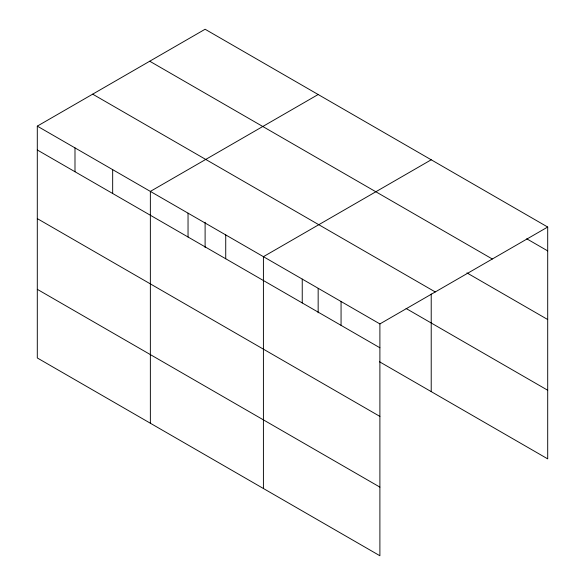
<?xml version="1.0" encoding="UTF-8"?>
<svg xmlns="http://www.w3.org/2000/svg" width="585" height="585" viewBox="0 0 585 585"><rect width="100%" height="100%" fill="white"/><g stroke="black" fill="none" stroke-linecap="round" stroke-linejoin="round"><path stroke-width="0.88" d="M37.301 126.133L379.892 323.922L379.892 555.75L37.301 357.961L37.301 126.133L205.108 29.25L547.699 227.038L547.699 458.867L379.402 361.705M318.16 94.521L150.36 191.405L150.36 423.233M431.218 159.793L263.411 256.676L263.411 488.504M379.892 323.922L547.699 227.038M526.727 238.79L547.699 250.892M149.731 61.22L492.321 259.009M466.94 272.895L547.699 319.527M92.679 94.163L435.269 291.952M406.092 308.485L547.699 390.239M37.301 149.979L379.892 347.775M37.301 218.614L379.892 416.403M37.301 289.326L379.892 487.115M431.218 293.977L431.218 391.621M341.062 301.509L341.062 325.355M318.16 288.42L318.16 312.799M302.24 279.089L302.24 302.942M225.73 234.914L225.73 258.767M205.108 222.249L205.108 247.528M188.041 213.159L188.041 237.013M112.671 169.643L112.671 193.496M74.99 147.888L74.99 171.741"/></g></svg>
